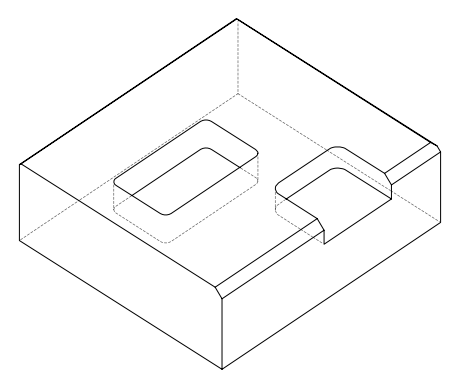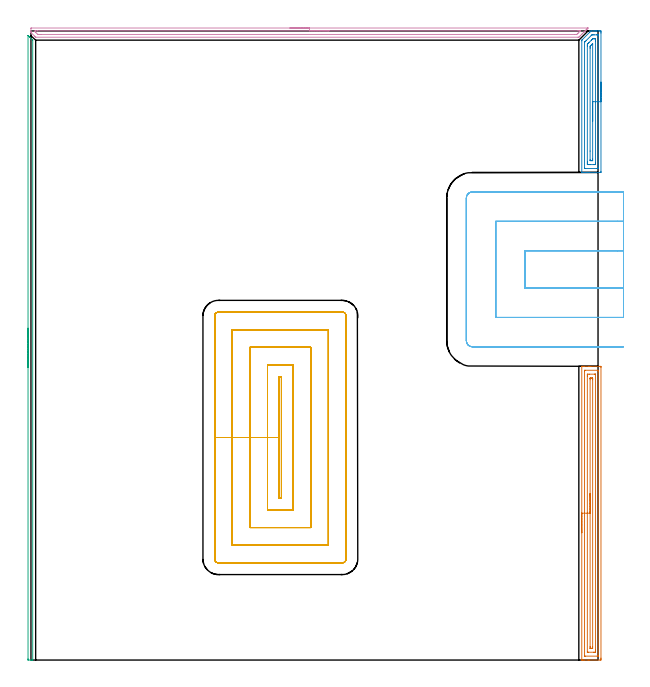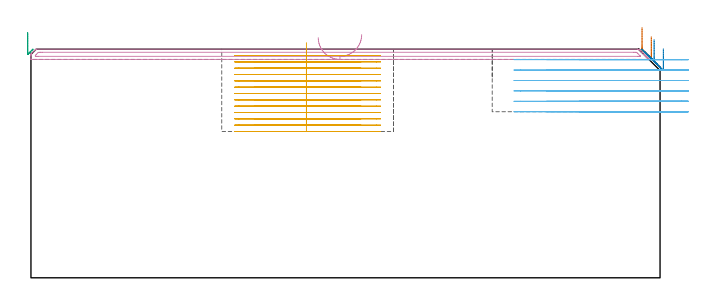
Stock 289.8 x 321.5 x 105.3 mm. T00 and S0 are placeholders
(PLAN: 6 operations, 2 tool changes, 58.6 min)
(1 AREA_MILL | FG_CHAMFER_SURFACE | UGT0205_001 | 5.01 min | 7488 mm3)
(2 AREA_MILL_1 | FG_CHAMFER_SURFACE_1 | UGT0205_001 | 2.48 min | 3753 mm3)
(3 AREA_MILL_2 | FG_CHAMFER_SURFACE_2 | UGT0205_001 | 2.7 min | 925 mm3)
(4 AREA_MILL_3 | FG_CHAMFER_SURFACE_3 | UGT0205_001 | 4.69 min | 3102 mm3)
(5 MILL_RECTANGULAR_POCKET | POCKET_RECTANGULAR_STRAIGHT | NXT0201_011 | Follow Part, ap 3, ae 75% | 34.7 min | 418040 mm3)
(6 MILL_SLOT | SLOT_PARTIAL_RECTANGULAR | UGT0201_136 | Follow Part, ap 5, ae 75% | 9.04 min | 217983 mm3)
(TOOL UGT0205_001 | Chamfer Mill 20 x 3 x 45 deg. | D20 FL50 Z2)
(TOOL NXT0201_011 | ENDMILL 12mm [2P460-1200-NA 1630] | D12 FL38 Z6)
(TOOL UGT0201_136 | Carbide End Mill 20.0 | D20 FL30 Z4)
(OP 1 AREA_MILL)
G17 G21 G94 G90
T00 M6
G54
G17 G0 G90 X281.5 Y65.05 S1061 M3
G43 Z115.3 H0
G94 G1 Y65.088 Z114.428 F250.
Y65.202 Z113.563
Y65.391 Z112.712
Y65.653 Z111.88
Y65.987 Z111.074
Y66.39 Z110.3
Y66.859 Z109.564
Y67.39 Z108.872
Y67.979 Z108.229
Y68.622 Z107.64
Y69.314 Z107.108
Y70.05 Z106.64
Y70.824 Z106.237
Y71.63 Z105.903
Y72.462 Z105.641
Y73.314 Z105.452
Y74.178 Z105.338
Y75.05 Z105.3
Y149.951
X281.502 Y150.092 Z105.288
X281.513 Y150.1 Z105.277
X281.822 Z104.977
X282.276 Z104.524
X282.865 Z103.929
X284.928 Z101.87
X285.516 Z101.278
X286.106 Z100.69
X290.818 Z95.979
X291.115 Y150.097 Z95.682
X291.292 Y150.09 Z95.506
X291.299 Y149.912 Z95.499
X291.3 Y149.505 Z95.5
Y1.
X291.299 Y0.595 Z95.501
X291.295 Y0.114 Z95.503
X291.291 Y0.009 Z95.506
X290.818 Y0. Z95.979
X285.516 Z101.278
X284.928 Z101.87
X284.633 Z102.164
X282.865 Z103.929
X282.276 Z104.523
X281.822 Z104.978
X281.513 Z105.277
X281.502 Y0.008 Z105.288
X281.5 Y0.149 Z105.3
Y75.05
X282.914 Z103.886
Y147.722
X282.915 Y147.933 Z103.885
X282.918 Y148.037 Z103.882
X282.921 Y148.081 Z103.879
X283. Y148.09 Z103.8
X283.376 Y148.099 Z103.424
X289.561 Z97.239
X289.774 Y148.095 Z97.026
X289.866 Y148.09 Z96.934
X289.884 Y147.773 Z96.916
X289.885 Y147.722 Z96.915
X289.886 Y2.378 Z96.914
X289.885 Y2.167 Z96.915
X289.882 Y2.063 Z96.918
X289.879 Y2.019 Z96.921
X289.8 Y2.01 Z97.
X289.424 Y2.001 Z97.376
X283.239 Z103.561
X283.026 Y2.005 Z103.774
X282.934 Y2.01 Z103.866
X282.916 Y2.327 Z103.884
X282.915 Y2.378 Z103.885
X282.914 Y75.05 Z103.886
X284.328 Z102.472
X284.329 Y145.047 Z102.471
Y145.353
X284.334 Y145.939 Z102.466
X284.335 Y146.083 Z102.465
X284.478 Y146.094 Z102.322
X284.633 Y146.097 Z102.167
X285.357 Y146.1 Z101.443
X288.007 Z98.793
X288.167 Y146.099 Z98.633
X288.327 Y146.097 Z98.473
X288.433 Y146.092 Z98.367
X288.466 Y146.09 Z98.334
X288.467 Y146.077 Z98.333
X288.469 Y146.041 Z98.331
X288.471 Y145.939 Z98.329
Y5.053
X288.47 Y4.747 Z98.33
X288.466 Y4.161 Z98.334
X288.464 Y4.017 Z98.336
X288.322 Y4.005 Z98.478
X288.167 Y4.003 Z98.633
X287.443 Y4. Z99.357
X284.793 Z102.007
X284.633 Y4.001 Z102.167
X284.473 Y4.003 Z102.327
X284.367 Y4.008 Z102.433
X284.334 Y4.01 Z102.466
X284.333 Y4.023 Z102.467
X284.331 Y4.059 Z102.469
X284.329 Y4.161 Z102.471
X284.328 Y75.05 Z102.472
X285.743 Z101.057
Y143.264
X285.744 Y143.926 Z101.056
X285.746 Y144.021 Z101.054
X285.749 Y144.076 Z101.051
X285.756 Y144.09 Z101.044
X285.779 Y144.093 Z101.021
X285.986 Y144.098 Z100.814
X286.4 Y144.1 Z100.4
X286.455 Z100.345
X286.829 Y144.095 Z99.971
X287.015 Y144.09 Z99.785
X287.051 Y144.086 Z99.749
X287.053 Y144.055 Z99.747
X287.055 Y144.001 Z99.745
X287.057 Y143.492 Z99.743
Y143.264
Y6.836
X287.056 Y6.174 Z99.744
X287.054 Y6.079 Z99.746
X287.05 Y6.024 Z99.75
X287.044 Y6.01 Z99.756
X287.021 Y6.007 Z99.779
X286.814 Y6.002 Z99.986
X286.4 Y6. Z100.4
X286.345 Z100.455
X285.971 Y6.005 Z100.829
X285.785 Y6.01 Z101.015
X285.749 Y6.014 Z101.051
X285.746 Y6.045 Z101.054
X285.745 Y6.099 Z101.055
X285.743 Y6.608 Z101.057
Y6.836
Y75.05
Y75.922 Z101.095
Y76.787 Z101.209
Y77.638 Z101.398
Y78.47 Z101.66
Y79.276 Z101.994
Y80.05 Z102.397
Y80.786 Z102.866
Y81.478 Z103.397
Y82.121 Z103.986
Y82.71 Z104.629
Y83.242 Z105.322
Y83.71 Z106.057
Y84.113 Z106.831
Y84.447 Z107.637
Y84.709 Z108.469
Y84.898 Z109.321
Y85.012 Z110.186
Y85.05 Z111.057
G0 Z115.3
M5
M2
(OP 2 AREA_MILL_1)
G17 G21 G94 G90
T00 M6
G54
G17 G0 G90 X291.3 Y295.35 S1061 M3
G43 Z115.3 H0
Z105.5
G94 G1 Y295.312 Z104.628 F250.
Y295.198 Z103.764
Y295.009 Z102.912
Y294.747 Z102.08
Y294.413 Z101.274
Y294.01 Z100.5
Y293.541 Z99.764
Y293.01 Z99.072
Y292.421 Z98.429
Y291.778 Z97.84
Y291.086 Z97.309
Y290.35 Z96.84
Y289.576 Z96.437
Y288.77 Z96.103
Y287.938 Z95.841
Y287.086 Z95.652
Y286.222 Z95.538
Y285.35 Z95.5
Y249.766
X291.295 Y249.356 Z95.502
X291.291 Y249.21 Z95.505
X291.14 Y249.2 Z95.657
X285.516 Z101.278
X284.873 Z101.925
X284.633 Z102.164
X283.989 Z102.808
X283.749 Z103.047
X283.269 Z103.53
X282.462 Z104.337
X281.76 Y249.201 Z105.038
X281.506 Y249.21 Z105.292
X281.5 Y249.321 Z105.3
Y316.486
X281.506 Y316.802 Z105.292
X281.59 Y316.891 Z105.208
X285.633 Y320.934 Z101.164
X286.191 Y321.49 Z100.609
X286.359 Y321.5 Z100.441
X287.687 Z99.112
X288.167 Z98.629
X288.407 Z98.389
X289.051 Z97.746
X289.291 Z97.506
X289.935 Z96.859
X290.496 Z96.298
X290.818 Y321.497 Z95.976
X291.29 Y321.492 Z95.505
X291.293 Y321.413 Z95.503
X291.299 Y320.934 Z95.501
X291.3 Y320.449 Z95.5
Y285.35
X289.886 Z96.914
Y251.545
X289.883 Y251.335 Z96.917
X289.881 Y251.231 Z96.919
X289.88 Y251.213 Z96.92
X289.833 Y251.209 Z96.967
X289.736 Y251.205 Z97.064
X289.393 Y251.2 Z97.407
X283.207 Y251.201 Z103.593
X283.019 Y251.205 Z103.781
X282.945 Y251.209 Z103.855
X282.921 Y251.213 Z103.879
X282.919 Y251.246 Z103.881
X282.916 Y251.329 Z103.884
X282.914 Y251.496 Z103.886
Y251.545
X282.915 Y315.547 Z103.885
X282.921 Y315.75 Z103.879
X282.952 Y315.791 Z103.848
X283.084 Y315.928 Z103.716
X283.25 Y316.099 Z103.55
X283.636 Y316.486 Z103.164
X286.305 Y319.155 Z100.495
X286.353 Y319.203 Z100.447
X286.4 Y319.248 Z100.4
X286.562 Y319.4 Z100.238
X286.672 Y319.49 Z100.128
X286.944 Y319.497 Z99.856
X287.284 Y319.499 Z99.516
X287.825 Y319.5 Z98.975
X289.051 Z97.749
X289.593 Y319.499 Z97.207
X289.781 Y319.495 Z97.019
X289.855 Y319.49 Z96.945
X289.879 Y319.487 Z96.921
X289.881 Y319.454 Z96.919
X289.884 Y319.371 Z96.916
X289.886 Y319.204 Z96.914
Y319.155
Y285.35
X288.471 Z98.329
Y253.908
X288.469 Y253.324 Z98.331
X288.467 Y253.248 Z98.333
X288.465 Y253.218 Z98.335
X288.413 Y253.21 Z98.387
X288.288 Y253.202 Z98.512
X288.167 Y253.201 Z98.633
X287.407 Y253.2 Z99.393
X285.64 Z101.16
X284.755 Y253.201 Z102.045
X284.633 Y253.204 Z102.167
X284.51 Y253.21 Z102.29
X284.335 Y253.231 Z102.465
X284.333 Y253.324 Z102.467
X284.33 Y253.629 Z102.47
X284.329 Y254.214 Z102.471
X284.328 Y254.52 Z102.472
X284.329 Y313.817 Z102.471
X284.331 Y314.122 Z102.469
X284.336 Y314.707 Z102.464
X284.476 Y314.865 Z102.324
X284.633 Y315.028 Z102.167
X284.914 Y315.314 Z101.886
X285.196 Y315.597 Z101.604
X286.4 Y316.801 Z100.4
X286.687 Y317.087 Z100.113
X286.979 Y317.376 Z99.821
X287.081 Y317.47 Z99.719
X287.121 Y317.49 Z99.679
X287.164 Y317.496 Z99.636
X287.284 Y317.498 Z99.516
X288.045 Y317.499 Z98.755
X288.167 Y317.495 Z98.633
X288.29 Y317.49 Z98.51
X288.465 Y317.469 Z98.335
X288.467 Y317.376 Z98.333
X288.47 Y317.071 Z98.33
X288.471 Y316.486 Z98.329
Y316.18
Y285.35
X287.057 Z99.743
Y255.993
X287.055 Y255.333 Z99.745
X287.052 Y255.237 Z99.748
X287.051 Y255.216 Z99.749
X287.038 Y255.21 Z99.762
X286.99 Y255.207 Z99.81
X286.794 Y255.202 Z100.006
X286.4 Y255.2 Z100.4
X286.304 Z100.496
X285.975 Y255.206 Z100.825
X285.811 Y255.21 Z100.989
X285.749 Y255.223 Z101.051
X285.748 Y255.273 Z101.052
X285.744 Y255.764 Z101.056
X285.743 Y260.116 Z101.057
Y312.7
X285.744 Y312.928 Z101.056
X285.749 Y313.583 Z101.051
X285.756 Y313.695 Z101.044
X285.87 Y313.817 Z100.93
X286.135 Y314.085 Z100.665
X286.4 Y314.351 Z100.4
X286.577 Y314.529 Z100.223
X286.756 Y314.707 Z100.044
X286.853 Y314.801 Z99.947
X287.027 Y314.966 Z99.773
X287.051 Y314.985 Z99.749
X287.053 Y314.939 Z99.747
X287.056 Y314.707 Z99.744
X287.057 Y314.503 Z99.743
Y285.35
Y284.478 Z99.781
Y283.613 Z99.895
Y282.762 Z100.083
Y281.93 Z100.346
Y281.124 Z100.68
Y280.35 Z101.082
Y279.614 Z101.551
Y278.922 Z102.082
Y278.279 Z102.672
Y277.69 Z103.315
Y277.158 Z104.007
Y276.69 Z104.743
Y276.287 Z105.517
Y275.953 Z106.322
Y275.691 Z107.155
Y275.502 Z108.006
Y275.388 Z108.871
Y275.35 Z109.743
G0 Z115.3
M5
M2
(OP 3 AREA_MILL_2)
G17 G21 G94 G90
T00 M6
G54
G17 G0 G90 X-1.5 Y149.6 S1061 M3
G43 Z115.3 H0
Z112.9
G94 G1 Y149.638 Z112.028 F250.
Y149.752 Z111.164
Y149.941 Z110.312
Y150.203 Z109.48
Y150.537 Z108.674
Y150.94 Z107.9
Y151.408 Z107.164
Y151.939 Z106.472
Y152.529 Z105.829
Y153.172 Z105.24
Y153.864 Z104.708
Y154.6 Z104.24
Y155.374 Z103.837
Y156.18 Z103.503
Y157.012 Z103.241
Y157.863 Z103.052
Y158.728 Z102.938
Y159.6 Z102.9
Y319.142
X-1.498 Y319.198 Z102.899
X-1.495 Y319.196 Z102.903
X-1.33 Y319.031 Z103.068
X-1.173 Y318.875 Z103.222
X-1.023 Y318.724 Z103.375
X-0.883 Y318.584 Z103.515
X-0.736 Y318.438 Z103.659
X-0.596 Y318.297 Z103.802
X-0.437 Y318.138 Z103.961
X-0.3 Y318.002 Z104.096
X0.573 Y317.129 Z104.969
X0.9 Y316.8 Z105.299
Y0.169 Z105.3
X0.897 Y0.01 Z105.288
X0.778 Y0.002 Z105.17
X0.652 Y0. Z105.052
X0.36 Z104.759
X-0.3 Z104.095
X-1.497 Y0.001 Z102.9
X-1.498 Y0.003 Z102.899
X-1.5 Y0.336 Z102.9
Y0.616
Y159.6
Y160.471 Z102.938
Y161.336 Z103.052
Y162.188 Z103.241
Y163.02 Z103.503
Y163.826 Z103.837
Y164.6 Z104.24
Y165.336 Z104.708
Y166.028 Z105.24
Y166.671 Z105.829
Y167.26 Z106.472
Y167.791 Z107.164
Y168.26 Z107.9
Y168.663 Z108.674
Y168.997 Z109.48
Y169.259 Z110.312
Y169.448 Z111.164
Y169.562 Z112.028
Y169.6 Z112.9
G0 Z115.3
M5
M2
(OP 4 AREA_MILL_3)
G17 G21 G94 G90
T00 M6
G54
G17 G0 G90 X132.35 Y323. S1061 M3
G43 Z115.3 H0
Z110.6
G94 G1 X132.388 Z109.728 F250.
X132.502 Z108.863
X132.691 Z108.012
X132.953 Z107.18
X133.287 Z106.374
X133.69 Z105.6
X134.159 Z104.864
X134.69 Z104.172
X135.279 Z103.529
X135.922 Z102.94
X136.614 Z102.408
X137.35 Z101.94
X138.124 Z101.537
X138.93 Z101.203
X139.762 Z100.941
X140.614 Z100.752
X141.479 Z100.638
X142.35 Z100.6
X284.453
X284.667 Y322.995 Z100.603
X284.682 Y322.992 Z100.605
X284.667 Y322.966 Z100.632
X284.304 Y322.603 Z100.996
X284.131 Y322.43 Z101.167
X284.071 Y322.371 Z101.228
X283.894 Y322.194 Z101.405
X283.835 Y322.133 Z101.463
X283.773 Y322.072 Z101.527
X283.599 Y321.898 Z101.701
X283.538 Y321.837 Z101.76
X283.475 Y321.774 Z101.825
X283.304 Y321.603 Z101.996
X283.242 Y321.54 Z102.057
X283.177 Y321.476 Z102.123
X283.008 Y321.308 Z102.291
X282.945 Y321.243 Z102.353
X282.879 Y321.178 Z102.421
X282.713 Y321.012 Z102.587
X282.648 Y320.947 Z102.65
X282.581 Y320.88 Z102.719
X282.418 Y320.717 Z102.882
X282.352 Y320.65 Z102.946
X281.671 Y319.971 Z103.629
X281.462 Y319.76 Z103.836
X280.794 Y319.093 Z104.507
X280.572 Y318.87 Z104.726
X280.101 Y318.401 Z105.197
X280.003 Y318.306 Z105.292
X279.6 Y318.3 Z105.3
X2.417
X2.402 Y318.302 Z105.296
X2.396 Y318.304 Z105.294
X1.829 Y318.87 Z104.728
X0.316 Y320.383 Z103.216
X0.182 Y320.517 Z103.081
X0.052 Y320.65 Z102.948
X0.01 Y320.696 Z102.902
X0.001 Y321.011 Z102.583
X0. Y321.375 Z102.225
Y322.792 Z100.805
X0.002 Y322.991 Z100.605
X0.182 Y323. Z100.6
X142.35
Y321.586 Z102.014
X279.6
X280.452 Y321.582 Z102.018
X280.494 Y321.579 Z102.021
X280.778 Y321.54 Z102.06
X280.64 Y321.395 Z102.205
X280.494 Y321.245 Z102.355
X279.6 Y320.35 Z103.25
X279.302 Y320.057 Z103.543
X278.998 Y319.76 Z103.84
X278.706 Y319.721 Z103.879
X277.766 Y319.714 Z103.886
X5.146
X4.25 Y319.716 Z103.884
X4.206 Y319.717 Z103.883
X3.402 Y319.76 Z103.84
X3.311 Y319.844 Z103.756
X2.5 Y320.65 Z102.95
X2.417 Y320.733 Z102.867
X2.022 Y321.139 Z102.461
X2.01 Y321.54 Z102.06
X2.377 Y321.58 Z102.02
X2.417 Y321.582 Z102.018
X3.266 Y321.586 Z102.014
X3.311
X142.35
X143.222 Z102.052
X144.087 Z102.166
X144.938 Z102.355
X145.77 Z102.617
X146.576 Z102.951
X147.35 Z103.354
X148.086 Z103.823
X148.778 Z104.354
X149.421 Z104.943
X150.011 Z105.586
X150.542 Z106.278
X151.01 Z107.014
X151.413 Z107.788
X151.747 Z108.594
X152.009 Z109.426
X152.198 Z110.278
X152.312 Z111.143
X152.35 Z112.014
G0 Z115.3
M5
M2
(OP 5 MILL_RECTANGULAR_POCKET)
G17 G21 G94 G90
T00 M6
G54
G17 G0 G90 X126.9 Y135.826 S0 M3
G43 Z115.3 H1
Z108.3
G94 G1 Y113.75 Z102.385 F250.
Y82.7 F500.
X128.
Y144.8
X126.9
Y113.75
X120.9
Y76.7
X134.
Y150.8
X120.9
Y113.75
X111.9
Y67.7
X143.
Y159.8
X111.9
Y113.75
X102.9
Y58.7
X152.
Y168.8
X102.9
Y113.75
X93.9
Y51.6
G3 X95.8 Y49.7 R1.9
G1 X159.1
G3 X161. Y51.6 R1.9
G1 Y175.9
G3 X159.1 Y177.8 R1.9
G1 X95.8
G3 X93.9 Y175.9 R1.9
G1 Y113.75
Y112.75
G0 X126.9 Y135.826 Z105.385
G1 Y113.75 Z99.469 F250.
Y82.7 F500.
X128.
Y144.8
X126.9
Y113.75
X120.9
Y76.7
X134.
Y150.8
X120.9
Y113.75
X111.9
Y67.7
X143.
Y159.8
X111.9
Y113.75
X102.9
Y58.7
X152.
Y168.8
X102.9
Y113.75
X93.9
Y51.6
G3 X95.8 Y49.7 R1.9
G1 X159.1
G3 X161. Y51.6 R1.9
G1 Y175.9
G3 X159.1 Y177.8 R1.9
G1 X95.8
G3 X93.9 Y175.9 R1.9
G1 Y113.75
Y112.75
G0 X126.9 Y135.826 Z102.469
G1 Y113.75 Z96.554 F250.
Y82.7 F500.
X128.
Y144.8
X126.9
Y113.75
X120.9
Y76.7
X134.
Y150.8
X120.9
Y113.75
X111.9
Y67.7
X143.
Y159.8
X111.9
Y113.75
X102.9
Y58.7
X152.
Y168.8
X102.9
Y113.75
X93.9
Y51.6
G3 X95.8 Y49.7 R1.9
G1 X159.1
G3 X161. Y51.6 R1.9
G1 Y175.9
G3 X159.1 Y177.8 R1.9
G1 X95.8
G3 X93.9 Y175.9 R1.9
G1 Y113.75
Y112.75
G0 X126.9 Y135.826 Z99.554
G1 Y113.75 Z93.638 F250.
Y82.7 F500.
X128.
Y144.8
X126.9
Y113.75
X120.9
Y76.7
X134.
Y150.8
X120.9
Y113.75
X111.9
Y67.7
X143.
Y159.8
X111.9
Y113.75
X102.9
Y58.7
X152.
Y168.8
X102.9
Y113.75
X93.9
Y51.6
G3 X95.8 Y49.7 R1.9
G1 X159.1
G3 X161. Y51.6 R1.9
G1 Y175.9
G3 X159.1 Y177.8 R1.9
G1 X95.8
G3 X93.9 Y175.9 R1.9
G1 Y113.75
Y112.75
G0 X126.9 Y135.826 Z96.638
G1 Y113.75 Z90.723 F250.
Y82.7 F500.
X128.
Y144.8
X126.9
Y113.75
X120.9
Y76.7
X134.
Y150.8
X120.9
Y113.75
X111.9
Y67.7
X143.
Y159.8
X111.9
Y113.75
X102.9
Y58.7
X152.
Y168.8
X102.9
Y113.75
X93.9
Y51.6
G3 X95.8 Y49.7 R1.9
G1 X159.1
G3 X161. Y51.6 R1.9
G1 Y175.9
G3 X159.1 Y177.8 R1.9
G1 X95.8
G3 X93.9 Y175.9 R1.9
G1 Y113.75
Y112.75
G0 X126.9 Y135.826 Z93.723
G1 Y113.75 Z87.808 F250.
Y82.7 F500.
X128.
Y144.8
X126.9
Y113.75
X120.9
Y76.7
X134.
Y150.8
X120.9
Y113.75
X111.9
Y67.7
X143.
Y159.8
X111.9
Y113.75
X102.9
Y58.7
X152.
Y168.8
X102.9
Y113.75
X93.9
Y51.6
G3 X95.8 Y49.7 R1.9
G1 X159.1
G3 X161. Y51.6 R1.9
G1 Y175.9
G3 X159.1 Y177.8 R1.9
G1 X95.8
G3 X93.9 Y175.9 R1.9
G1 Y113.75
Y112.75
G0 X126.9 Y135.826 Z90.808
G1 Y113.75 Z84.892 F250.
Y82.7 F500.
X128.
Y144.8
X126.9
Y113.75
X120.9
Y76.7
X134.
Y150.8
X120.9
Y113.75
X111.9
Y67.7
X143.
Y159.8
X111.9
Y113.75
X102.9
Y58.7
X152.
Y168.8
X102.9
Y113.75
X93.9
Y51.6
G3 X95.8 Y49.7 R1.9
G1 X159.1
G3 X161. Y51.6 R1.9
G1 Y175.9
G3 X159.1 Y177.8 R1.9
G1 X95.8
G3 X93.9 Y175.9 R1.9
G1 Y113.75
Y112.75
G0 X126.9 Y135.826 Z87.892
G1 Y113.75 Z81.977 F250.
Y82.7 F500.
X128.
Y144.8
X126.9
Y113.75
X120.9
Y76.7
X134.
Y150.8
X120.9
Y113.75
X111.9
Y67.7
X143.
Y159.8
X111.9
Y113.75
X102.9
Y58.7
X152.
Y168.8
X102.9
Y113.75
X93.9
Y51.6
G3 X95.8 Y49.7 R1.9
G1 X159.1
G3 X161. Y51.6 R1.9
G1 Y175.9
G3 X159.1 Y177.8 R1.9
G1 X95.8
G3 X93.9 Y175.9 R1.9
G1 Y113.75
Y112.75
G0 X126.9 Y135.826 Z84.977
G1 Y113.75 Z79.062 F250.
Y82.7 F500.
X128.
Y144.8
X126.9
Y113.75
X120.9
Y76.7
X134.
Y150.8
X120.9
Y113.75
X111.9
Y67.7
X143.
Y159.8
X111.9
Y113.75
X102.9
Y58.7
X152.
Y168.8
X102.9
Y113.75
X93.9
Y51.6
G3 X95.8 Y49.7 R1.9
G1 X159.1
G3 X161. Y51.6 R1.9
G1 Y175.9
G3 X159.1 Y177.8 R1.9
G1 X95.8
G3 X93.9 Y175.9 R1.9
G1 Y113.75
Y112.75
G0 X126.9 Y135.826 Z82.062
G1 Y113.75 Z76.146 F250.
Y82.7 F500.
X128.
Y144.8
X126.9
Y113.75
X120.9
Y76.7
X134.
Y150.8
X120.9
Y113.75
X111.9
Y67.7
X143.
Y159.8
X111.9
Y113.75
X102.9
Y58.7
X152.
Y168.8
X102.9
Y113.75
X93.9
Y51.6
G3 X95.8 Y49.7 R1.9
G1 X159.1
G3 X161. Y51.6 R1.9
G1 Y175.9
G3 X159.1 Y177.8 R1.9
G1 X95.8
G3 X93.9 Y175.9 R1.9
G1 Y113.75
Y112.75
G0 X126.9 Y135.826 Z79.146
G1 Y113.75 Z73.231 F250.
Y82.7 F500.
X128.
Y144.8
X126.9
Y113.75
X120.9
Y76.7
X134.
Y150.8
X120.9
Y113.75
X111.9
Y67.7
X143.
Y159.8
X111.9
Y113.75
X102.9
Y58.7
X152.
Y168.8
X102.9
Y113.75
X93.9
Y51.6
G3 X95.8 Y49.7 R1.9
G1 X159.1
G3 X161. Y51.6 R1.9
G1 Y175.9
G3 X159.1 Y177.8 R1.9
G1 X95.8
G3 X93.9 Y175.9 R1.9
G1 Y113.75
Y112.75
G0 X126.9 Y135.826 Z76.231
G1 Y113.75 Z70.315 F250.
Y82.7 F500.
X128.
Y144.8
X126.9
Y113.75
X120.9
Y76.7
X134.
Y150.8
X120.9
Y113.75
X111.9
Y67.7
X143.
Y159.8
X111.9
Y113.75
X102.9
Y58.7
X152.
Y168.8
X102.9
Y113.75
X93.9
Y51.6
G3 X95.8 Y49.7 R1.9
G1 X159.1
G3 X161. Y51.6 R1.9
G1 Y175.9
G3 X159.1 Y177.8 R1.9
G1 X95.8
G3 X93.9 Y175.9 R1.9
G1 Y113.75
Y112.75
G0 X126.9 Y135.826 Z73.315
G1 Y113.75 Z67.4 F250.
Y82.7 F500.
X128.
Y144.8
X126.9
Y113.75
X120.9
Y76.7
X134.
Y150.8
X120.9
Y113.75
X111.9
Y67.7
X143.
Y159.8
X111.9
Y113.75
X102.9
Y58.7
X152.
Y168.8
X102.9
Y113.75
X93.9
Y51.6
G3 X95.8 Y49.7 R1.9
G1 X159.1
G3 X161. Y51.6 R1.9
G1 Y175.9
G3 X159.1 Y177.8 R1.9
G1 X95.8
G3 X93.9 Y175.9 R1.9
G1 Y113.75
Y112.75
G0 Z115.3
M5
M2
(OP 6 MILL_SLOT)
G17 G21 G94 G90
T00 M6
G54
G17 G0 G90 X302.8 Y209.2 S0 M3
G43 Z115.3 H0
Z100.5
G94 G1 X299.8 F250.
X252.5 F500.
Y190.1
X299.8
X302.8 F250.
Y224.2
X299.8
X237.5 F500.
Y175.1
X299.8
X302.8 F250.
Y239.2
X299.8
X225.6 F500.
G3 X222.5 Y236.1 R3.1
G1 Y163.2
G3 X225.6 Y160.1 R3.1
G1 X299.8
X302.8 F250.
G0 Y209.2 Z95.7
G1 X299.8
X252.5 F500.
Y190.1
X299.8
X302.8 F250.
Y224.2
X299.8
X237.5 F500.
Y175.1
X299.8
X302.8 F250.
Y239.2
X299.8
X225.6 F500.
G3 X222.5 Y236.1 R3.1
G1 Y163.2
G3 X225.6 Y160.1 R3.1
G1 X299.8
X302.8 F250.
G0 Y209.2 Z90.9
G1 X299.8
X252.5 F500.
Y190.1
X299.8
X302.8 F250.
Y224.2
X299.8
X237.5 F500.
Y175.1
X299.8
X302.8 F250.
Y239.2
X299.8
X225.6 F500.
G3 X222.5 Y236.1 R3.1
G1 Y163.2
G3 X225.6 Y160.1 R3.1
G1 X299.8
X302.8 F250.
G0 Y209.2 Z86.1
G1 X299.8
X252.5 F500.
Y190.1
X299.8
X302.8 F250.
Y224.2
X299.8
X237.5 F500.
Y175.1
X299.8
X302.8 F250.
Y239.2
X299.8
X225.6 F500.
G3 X222.5 Y236.1 R3.1
G1 Y163.2
G3 X225.6 Y160.1 R3.1
G1 X299.8
X302.8 F250.
G0 Y209.2 Z81.3
G1 X299.8
X252.5 F500.
Y190.1
X299.8
X302.8 F250.
Y224.2
X299.8
X237.5 F500.
Y175.1
X299.8
X302.8 F250.
Y239.2
X299.8
X225.6 F500.
G3 X222.5 Y236.1 R3.1
G1 Y163.2
G3 X225.6 Y160.1 R3.1
G1 X299.8
X302.8 F250.
G0 Y209.2 Z76.5
G1 X299.8
X252.5 F500.
Y190.1
X299.8
X302.8 F250.
Y224.2
X299.8
X237.5 F500.
Y175.1
X299.8
X302.8 F250.
Y239.2
X299.8
X225.6 F500.
G3 X222.5 Y236.1 R3.1
G1 Y163.2
G3 X225.6 Y160.1 R3.1
G1 X299.8
X302.8 F250.
G0 Z115.3
M5
M2
